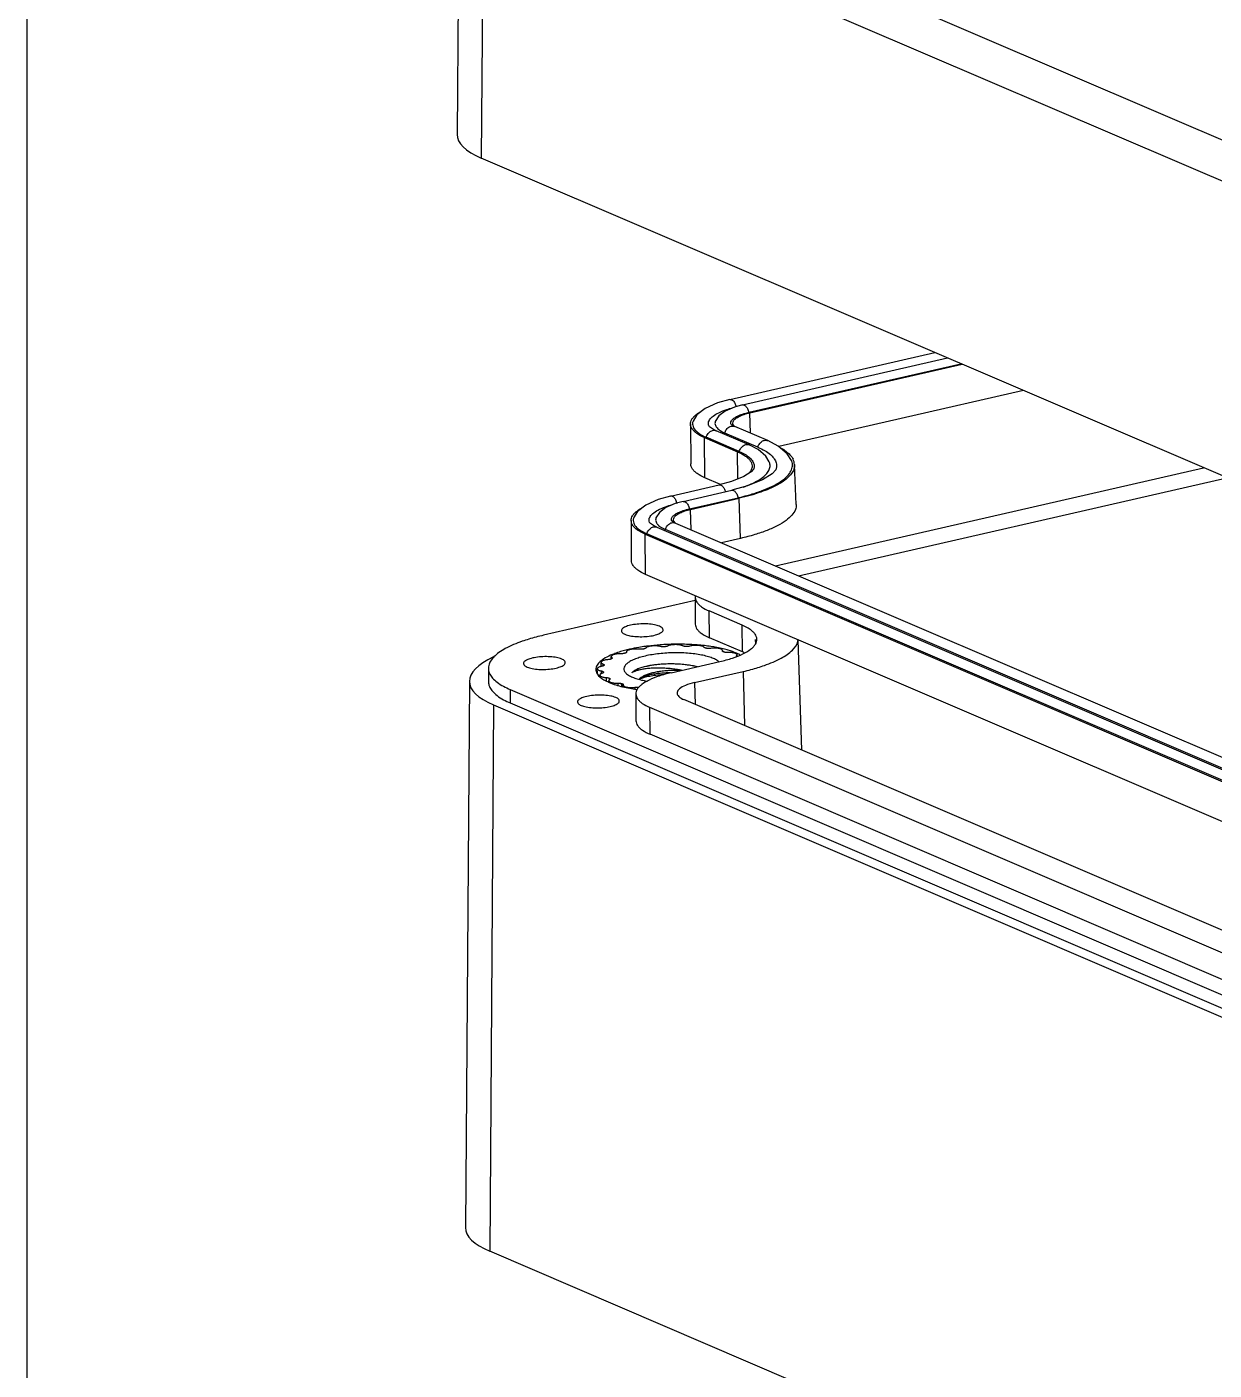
# Model space of a CAD drawing. Header units: millimetres. Extents: x 1034 to 1636, y -2154 to -1937.
# Drawn here: x 1033.91 to 1076.25, y -2042.98 to -1995.06 of the extents above; entities that cross this region are included whole.
import ezdxf

# ---------------------------------------------------------------- set-up
doc = ezdxf.new("R2010")
doc.units = ezdxf.units.MM

# ---------------------------------------------------------------- blocks, each defined once
blk = doc.blocks.new('*u3')
at = {"color": 7}
for p, q in [((-46.63, 37.162), (-3.984, 18.873)), ((-48.3, 36.893), (-48.376, 26.408)), ((-47.435, 36.04), (-47.511, 25.562)), ((-47.435, 36.04), (-4.788, 17.752)), ((-4.605, 7.163), (-47.511, 25.562)), ((-38.645, 16.951), (-31.337, 18.626)), ((-38.195, 16.758), (-30.887, 18.433)), ((-37.971, 16.493), (-30.406, 18.227)), ((-37.93, 16.475), (-30.364, 18.209)), ((-28.168, 17.267), (-36.895, 15.267)), ((-38.195, 16.758), (-38.481, 16.678)), ((-37.905, 15.745), (-37.93, 16.475)), ((-40.05, 16.08), (-40.043, 14.652)), ((-39.385, 15.996), (-39.394, 16.01)), ((-37.953, 15.33), (-39.134, 15.836)), ((-38.602, 16.061), (-38.6, 16.057)), ((-38.541, 16.021), (-38.586, 16.05)), ((-38.472, 15.988), (-38.541, 16.021)), ((-37.292, 15.482), (-38.473, 15.988)), ((-38.473, 15.988), (-38.472, 15.988)), ((-39.537, 14.156), (-39.549, 15.588)), ((-39.549, 15.588), (-38.368, 15.082)), ((-38.308, 15.096), (-39.488, 15.602)), ((-37.646, 15.248), (-38.827, 15.754)), ((-36.917, 15.286), (-37.293, 15.482)), ((-38.361, 14.115), (-38.368, 15.082)), ((-37.636, 15.163), (-37.954, 15.33)), ((-36.598, 15.016), (-36.917, 15.286)), ((-36.447, 14.771), (-36.598, 15.016)), ((-37.022, 11.014), (-21.749, 14.515)), ((-36.279, 13.201), (-36.339, 14.628)), ((-40.761, 13.506), (-39.025, 13.904)), ((-38.98, 13.917), (-39.537, 14.156)), ((-36.194, 10.659), (-20.921, 14.159)), ((-40.761, 13.506), (-40.761, 13.506)), ((-40.311, 13.314), (-38.575, 13.712)), ((-40.087, 13.048), (-38.351, 13.446)), ((-40.046, 13.03), (-38.31, 13.428)), ((-38.262, 11.994), (-38.31, 13.428)), ((-40.311, 13.314), (-40.598, 13.234)), ((-40.022, 12.3), (-40.046, 13.03)), ((-42.167, 12.636), (-42.16, 11.207)), ((-41.501, 12.551), (-41.511, 12.566)), ((-40.719, 12.616), (-40.717, 12.612)), ((-40.658, 12.577), (-40.702, 12.606)), ((-40.589, 12.543), (-40.658, 12.577)), ((-40.589, 12.543), (-6.183, -2.211)), ((-41.654, 10.711), (-41.665, 12.144)), ((-41.665, 12.144), (-7.26, -2.61)), ((-7.2, -2.596), (-41.605, 12.158)), ((-41.25, 12.392), (-6.845, -2.363)), ((-6.538, -2.445), (-40.943, 12.309)), ((-38.262, 11.994), (-38.944, 11.838)), ((-7.249, -4.043), (-41.654, 10.711)), ((-39.882, 9.778), (-45.291, 8.538)), ((-39.882, 9.894), (-39.879, 8.938)), ((-39.377, 8.451), (-39.385, 9.406)), ((-38.205, 8.9), (-39.385, 9.406)), ((-38.197, 7.945), (-38.205, 8.9)), ((-38.197, 7.945), (-39.377, 8.451)), ((-37.74, 8.388), (-37.735, 8.22)), ((-36.079, 4.438), (-36.207, 8.375)), ((-42.874, 7.695), (-42.876, 7.776)), ((-42.853, 7.709), (-42.854, 7.741)), ((-42.333, 7.944), (-42.332, 7.938)), ((-42.332, 7.938), (-42.332, 7.935)), ((-42.332, 7.935), (-42.332, 7.933)), ((-38.905, 7.971), (-38.904, 7.977)), ((-38.904, 7.977), (-38.901, 7.991)), ((-38.904, 7.977), (-38.903, 7.966)), ((-38.9, 7.962), (-38.901, 7.991)), ((-38.421, 7.792), (-38.42, 7.773)), ((-38.389, 7.788), (-38.39, 7.835)), ((-47.26, 7.356), (-47.257, 6.88)), ((-43.371, 7.187), (-43.375, 7.341)), ((-43.232, 7.425), (-43.236, 7.568)), ((-43.225, 7.173), (-43.227, 7.263)), ((-43.161, 7.445), (-43.162, 7.509)), ((-43.157, 7.209), (-43.158, 7.231)), ((-43.155, 7.224), (-43.155, 7.214)), ((-43.155, 7.224), (-43.154, 7.218)), ((-43.127, 7.48), (-43.13, 7.471)), ((-40.739, 7.202), (-39.003, 7.6)), ((-39.91, 6.847), (-38.174, 7.245)), ((-38.174, 7.245), (-38.119, 5.313)), ((-47.936, 6.896), (-48.077, -12.594)), ((-43.28, 7.054), (-43.281, 7.117)), ((-43.04, 6.907), (-43.043, 7.029)), ((-42.962, 6.862), (-42.964, 6.917)), ((-42.942, 6.951), (-42.943, 7.006)), ((-42.933, 6.999), (-42.932, 6.96)), ((-42.625, 6.75), (-42.627, 6.828)), ((-42.504, 6.711), (-42.507, 6.816)), ((-42.49, 6.811), (-42.488, 6.706)), ((-42.45, 6.775), (-42.453, 6.761)), ((-42.451, 6.697), (-42.453, 6.761)), ((-42.449, 6.781), (-42.45, 6.775)), ((-39.91, 6.847), (-39.888, 6.071)), ((-46.481, 6.601), (-46.477, 6.123)), ((-46.481, 6.601), (-3.755, -11.722)), ((-42.018, 6.619), (-42.02, 6.682)), ((-41.999, 6.45), (-41.995, 5.494)), ((-5.878, -8.513), (-40.283, 6.241)), ((-47.071, 6.05), (-47.212, -13.44)), ((-47.071, 6.05), (-4.152, -12.354)), ((-46.477, 6.123), (-3.751, -12.199)), ((-41.494, 5.006), (-41.501, 5.961)), ((-7.096, -8.793), (-41.501, 5.961)), ((-7.089, -9.748), (-41.494, 5.006)), ((-3.811, -32.052), (-47.212, -13.44))]:
    blk.add_line(p, q, dxfattribs=at)
for points in [[(-38.644, 16.951), (-39.091, 16.825), (-39.53, 16.629), (-39.822, 16.403), (-39.96, 16.176)], [(-38.481, 16.678), (-38.811, 16.537), (-39.038, 16.367), (-39.165, 16.166)], [(-39.134, 15.836), (-39.259, 15.898), (-39.366, 15.976), (-39.385, 15.996)], [(-38.586, 16.05), (-38.601, 16.063), (-38.602, 16.061)], [(-37.241, 14.724), (-37.366, 14.93), (-37.636, 15.163)], [(-37, 14.47), (-37.01, 14.445), (-37.142, 14.293), (-37.48, 14.08), (-38.02, 13.864), (-38.575, 13.712)], [(-37.795, 14.478), (-37.8, 14.467), (-37.886, 14.367)], [(-37.886, 14.367), (-38.145, 14.202), (-38.584, 14.025), (-39.025, 13.904)], [(-40.761, 13.506), (-41.207, 13.38), (-41.646, 13.185), (-41.938, 12.958), (-42.077, 12.732)], [(-40.598, 13.234), (-40.927, 13.092), (-41.155, 12.923), (-41.282, 12.722)], [(-41.251, 12.392), (-41.375, 12.454), (-41.482, 12.531), (-41.501, 12.551)], [(-40.702, 12.606), (-40.717, 12.619), (-40.719, 12.616)]]:
    blk.add_lwpolyline(points, dxfattribs=at)
for centre, radius, start, end in [((-36.859, 14.598), 0.518, 3.2336, 25.3043), ((-40.255, 21.753), 8.522, 282.9094, 283.2184), ((-40.606, 0.518), 7.696, 97.2877, 97.869), ((-40.542, -0.006), 8.223, 94.1051, 97.265), ((-40.489, -0.717), 8.937, 92.4417, 94.1145), ((-40.488, -0.711), 8.93, 88.9587, 92.4523), ((-40.484, -0.447), 8.666, 87.2462, 88.9533), ((-40.43, 0.547), 7.671, 83.4503, 87.2946), ((-40.324, 1.507), 6.705, 81.4041, 83.4084), ((-41.816, 5.385), 2.668, 110.6831, 113.9501), ((-42.921, 7.776), 0.0938, 299.5284, 300.3069), ((-42.164, 6.481), 1.405, 119.7572, 120.307), ((-41.556, 4.694), 3.407, 106.8339, 110.6789), ((-41.296, 3.841), 4.299, 104.2151, 106.8541), ((-41.32, 4.434), 3.624, 107.0063, 107.2987), ((-41.04, 2.842), 5.33, 102.8231, 104.2445), ((-40.831, 1.918), 6.277, 99.7393, 102.8106), ((-40.686, 1.088), 7.12, 97.8531, 99.7567), ((-40.715, 1.832), 6.298, 99.2813, 99.4835), ((-40.512, 0.124), 8.019, 93.3409, 93.5131), ((-40.497, 0.383), 7.759, 87.785, 87.961), ((-40.299, 2.454), 5.678, 81.531, 81.7478), ((-39.728, 5.073), 2.996, 72.8975, 73.2295), ((-39.38, 5.617), 2.481, 65.8305, 66.8116), ((-39.055, 5.94), 2.181, 65.0184, 66.8204), ((-42.895, 7.337), 0.283, 201.8574, 203.4569), ((-42.814, 7.272), 0.373, 147.7678, 149.099), ((-41.545, 6.445), 0.972, 115.9532, 116.6442), ((-40.579, 3.193), 4.09, 91.926, 92.2992), ((-41.166, 3.343), 4.023, 83.4758, 83.7299), ((-40.58, 3.267), 4.016, 87.5294, 91.9474), ((-40.053, 15.465), 8.432, 282.8747, 284.8478), ((-42.735, 7.67), 0.825, 228.4986, 229.3171), ((-42.017, 9.037), 2.373, 245.818, 246.5116), ((-41.87, 9.374), 2.74, 246.5035, 246.791), ((-42.384, 7.884), 1.041, 237.5089, 238.1805), ((-41.626, 9.68), 2.996, 252.8975, 253.2295), ((-41.284, 5.367), 1.713, 106.1423, 109.0864), ((-41.071, 12.955), 6.412, 261.9403, 262.1042)]:
    blk.add_arc(centre, radius, start, end, dxfattribs=at)
for centre, start_param, end_param in [((-43.375, 26.51), 3.132118, 3.73152), ((-42.935, 6.998), 8.823853, 10.014705), ((-43.076, -12.493), 3.132118, 3.73152)]:
    blk.add_ellipse(centre, major_axis=(5.001, 0.116), ratio=0.305712, start_param=start_param, end_param=end_param, dxfattribs=at)
for points, start_tangent, end_tangent in [([(-38.644, 16.95), (-38.625, 16.953), (-38.543, 16.918), (-38.469, 16.821), (-38.421, 16.686)], (0.965649, 0.25985), (0.208387, -0.978046)), ([(-40.05, 16.08), (-40.04, 16.158), (-40.001, 16.245), (-39.933, 16.331), (-39.919, 16.346)], (-0.003984, 0.999992), (0.712451, 0.701722)), ([(-39.919, 16.346), (-39.838, 16.415), (-39.66, 16.53)], (0.712451, 0.701722), (0.877399, 0.479762)), ([(-39.411, 16.085), (-39.373, 16.221), (-39.246, 16.354)], (-0.040392, 0.999184), (0.798212, 0.602376)), ([(-39.246, 16.354), (-39.039, 16.479), (-38.759, 16.591), (-38.546, 16.655)], (0.798212, 0.602376), (0.967066, 0.254527)), ([(-38.611, 16.104), (-38.588, 16.192), (-38.505, 16.278), (-38.371, 16.359), (-38.191, 16.431), (-37.971, 16.493)], (-0.047478, 0.998872), (0.974722, 0.223421)), ([(-38.539, 16.106), (-38.515, 16.19), (-38.483, 16.231), (-38.437, 16.271), (-38.31, 16.348), (-38.139, 16.417), (-37.93, 16.475)], (-0.039743, 0.99921), (0.974722, 0.223421)), ([(-38.194, 16.757), (-38.175, 16.76), (-38.093, 16.725), (-38.019, 16.628), (-37.971, 16.493)], (0.965614, 0.259979), (0.208387, -0.978046)), ([(-39.549, 15.588), (-39.82, 15.736), (-39.917, 15.816), (-39.988, 15.899), (-40.033, 15.984), (-40.05, 16.071), (-40.05, 16.08)], (-0.919057, 0.394124), (-0.003984, 0.999992)), ([(-39.96, 16.176), (-39.977, 16.072)], (-0.330914, -0.943661), (0.035828, -0.999358)), ([(-39.977, 16.072), (-39.916, 15.905), (-39.751, 15.745), (-39.488, 15.602)], (0.035828, -0.999358), (0.919057, -0.394124)), ([(-39.488, 15.602), (-39.424, 15.734), (-39.319, 15.824), (-39.198, 15.851), (-39.134, 15.836)], (0.256247, 0.966611), (0.920437, -0.390892)), ([(-39.394, 16.01), (-39.411, 16.085)], (-0.372581, 0.927999), (-0.040392, 0.999184)), ([(-39.165, 16.166), (-39.177, 16.092), (-39.133, 15.971)], (-0.330004, -0.943979), (0.557947, -0.829877)), ([(-39.133, 15.971), (-39.071, 15.901)], (0.557947, -0.829877), (0.743171, -0.669101)), ([(-39.071, 15.901), (-39.015, 15.856)], (0.743171, -0.669101), (0.81758, -0.575814)), ([(-39.015, 15.856), (-38.827, 15.754)], (0.81758, -0.575814), (0.919057, -0.394124)), ([(-38.827, 15.754), (-38.763, 15.885), (-38.658, 15.975), (-38.537, 16.003)], (0.256247, 0.966611), (0.997903, -0.064728)), ([(-38.6, 16.057), (-38.611, 16.104)], (-0.372444, 0.928055), (-0.047478, 0.998872)), ([(-38.534, 16.076), (-38.539, 16.106)], (-0.264971, 0.964256), (-0.039743, 0.99921)), ([(-38.537, 16.003), (-38.473, 15.988)], (0.997903, -0.064728), (0.920009, -0.391898)), ([(-38.475, 15.984), (-38.509, 16.024), (-38.534, 16.076)], (-0.719827, 0.694154), (-0.264971, 0.964256)), ([(-38.308, 15.096), (-38.244, 15.227), (-38.139, 15.317), (-38.018, 15.345), (-37.954, 15.33)], (0.256247, 0.966611), (0.920847, -0.389924)), ([(-37.646, 15.248), (-37.582, 15.379), (-37.477, 15.469), (-37.356, 15.497), (-37.293, 15.482)], (0.256247, 0.966611), (0.921042, -0.389464)), ([(-38.368, 15.082), (-38.089, 14.93), (-37.989, 14.848), (-37.916, 14.762), (-37.87, 14.674), (-37.852, 14.585), (-37.852, 14.576)], (0.919057, -0.394124), (0.004007, -0.999992)), ([(-38.308, 15.096), (-38.106, 14.995), (-37.951, 14.885), (-37.845, 14.769), (-37.788, 14.649), (-37.783, 14.526), (-37.795, 14.478)], (0.919057, -0.394124), (-0.323967, -0.946068)), ([(-37.646, 15.248), (-37.392, 15.12), (-37.196, 14.982), (-37.085, 14.867)], (0.919057, -0.394124), (0.617042, -0.78693)), ([(-37.085, 14.867), (-37.062, 14.836), (-36.99, 14.684), (-36.984, 14.529), (-37, 14.47)], (0.617042, -0.78693), (-0.323731, -0.946149)), ([(-36.806, 15.212), (-36.648, 15.105), (-36.391, 14.82)], (0.857361, -0.514716), (0.427555, -0.903989)), ([(-39.537, 14.156), (-39.811, 14.304), (-39.909, 14.385), (-39.981, 14.469), (-40.026, 14.555), (-40.043, 14.642), (-40.043, 14.652)], (-0.919057, 0.394124), (-0.003991, 0.999992)), ([(-36.342, 14.627), (-36.351, 14.505), (-36.54, 14.198), (-36.945, 13.906), (-37.544, 13.646), (-38.31, 13.428)], (0.055317, -0.998469), (-0.974722, -0.223421)), ([(-38.307, 13.456), (-37.896, 13.565), (-37.492, 13.7), (-37.144, 13.848), (-36.857, 14.008), (-36.637, 14.177), (-36.49, 14.353), (-36.42, 14.531)], (0.973503, 0.228675), (0.17137, 0.985207)), ([(-38.17, 13.82), (-38.097, 13.847), (-37.812, 13.969), (-37.577, 14.1), (-37.397, 14.238), (-37.276, 14.382), (-37.218, 14.528), (-37.224, 14.674), (-37.241, 14.724)], (0.941878, 0.335954), (-0.375567, 0.926795)), ([(-37.852, 14.576), (-37.863, 14.495), (-37.903, 14.406), (-37.973, 14.317), (-37.988, 14.302)], (0.004007, -0.999992), (-0.712158, -0.70202)), ([(-36.42, 14.531), (-36.426, 14.709), (-36.447, 14.771)], (0.17137, 0.985207), (-0.375716, 0.926735)), ([(-39.025, 13.904), (-39.005, 13.907), (-38.923, 13.871), (-38.849, 13.774), (-38.806, 13.659)], (0.965382, 0.26084), (0.244099, -0.96975)), ([(-40.761, 13.506), (-40.742, 13.509), (-40.659, 13.473), (-40.585, 13.376), (-40.537, 13.241)], (0.965649, 0.25985), (0.208387, -0.978046)), ([(-38.575, 13.711), (-38.556, 13.714), (-38.474, 13.678), (-38.4, 13.582), (-38.351, 13.446)], (0.965343, 0.260984), (0.208387, -0.978046)), ([(-42.035, 12.901), (-41.955, 12.971), (-41.776, 13.086)], (0.712451, 0.701722), (0.877399, 0.479762)), ([(-41.362, 12.91), (-41.155, 13.034), (-40.876, 13.147), (-40.662, 13.21)], (0.798212, 0.602376), (0.967066, 0.254527)), ([(-40.728, 12.66), (-40.704, 12.747), (-40.621, 12.833), (-40.487, 12.914), (-40.307, 12.987), (-40.087, 13.048)], (-0.047478, 0.998872), (0.974722, 0.223421)), ([(-40.655, 12.661), (-40.631, 12.745), (-40.599, 12.786), (-40.554, 12.827), (-40.427, 12.903), (-40.256, 12.972), (-40.046, 13.03)], (-0.039743, 0.99921), (0.974722, 0.223421)), ([(-40.311, 13.313), (-40.292, 13.316), (-40.21, 13.28), (-40.136, 13.184), (-40.087, 13.048)], (0.965614, 0.259979), (0.208387, -0.978046)), ([(-36.279, 13.201), (-36.31, 13.02), (-36.431, 12.824), (-36.641, 12.632), (-36.936, 12.45), (-37.31, 12.281), (-37.755, 12.128), (-38.262, 11.994)], (0.038491, -0.999259), (-0.974722, -0.223421)), ([(-42.167, 12.636), (-42.156, 12.713), (-42.117, 12.8), (-42.05, 12.886), (-42.035, 12.901)], (-0.003984, 0.999992), (0.712451, 0.701722)), ([(-41.665, 12.144), (-41.936, 12.291), (-42.034, 12.371), (-42.105, 12.454), (-42.149, 12.539), (-42.166, 12.626), (-42.167, 12.636)], (-0.919057, 0.394124), (-0.003984, 0.999992)), ([(-42.076, 12.731), (-42.093, 12.628)], (-0.330914, -0.943661), (0.035828, -0.999358)), ([(-42.093, 12.628), (-42.033, 12.46), (-41.868, 12.301), (-41.605, 12.158)], (0.035828, -0.999358), (0.919057, -0.394124)), ([(-41.527, 12.641), (-41.489, 12.777), (-41.362, 12.91)], (-0.040392, 0.999184), (0.798212, 0.602376)), ([(-41.51, 12.566), (-41.527, 12.641)], (-0.372581, 0.927999), (-0.040392, 0.999184)), ([(-41.281, 12.722), (-41.293, 12.647), (-41.25, 12.527)], (-0.330004, -0.943979), (0.557947, -0.829877)), ([(-41.25, 12.527), (-41.188, 12.456)], (0.557947, -0.829877), (0.743171, -0.669101)), ([(-40.943, 12.309), (-40.879, 12.441), (-40.774, 12.531), (-40.653, 12.558)], (0.256247, 0.966611), (0.997903, -0.064728)), ([(-40.717, 12.612), (-40.728, 12.66)], (-0.372444, 0.928055), (-0.047478, 0.998872)), ([(-40.65, 12.632), (-40.655, 12.661)], (-0.264971, 0.964256), (-0.039743, 0.99921)), ([(-40.653, 12.558), (-40.589, 12.543)], (0.997903, -0.064728), (0.920009, -0.391898)), ([(-40.591, 12.539), (-40.626, 12.579), (-40.65, 12.632)], (-0.719827, 0.694154), (-0.264971, 0.964256)), ([(-41.605, 12.158), (-41.541, 12.289), (-41.436, 12.379), (-41.315, 12.407), (-41.251, 12.392)], (0.256247, 0.966611), (0.920437, -0.390892)), ([(-41.188, 12.456), (-41.131, 12.412)], (0.743171, -0.669101), (0.81758, -0.575814)), ([(-41.131, 12.412), (-40.943, 12.309)], (0.81758, -0.575814), (0.919057, -0.394124)), ([(-41.654, 10.711), (-41.927, 10.86), (-42.025, 10.941), (-42.097, 11.024), (-42.142, 11.11), (-42.159, 11.198), (-42.16, 11.207)], (-0.919057, 0.394124), (-0.003991, 0.999992)), ([(-39.877, 9.947), (-39.882, 9.894)], (-0.188365, -0.982099), (0.003985, -0.999992)), ([(-39.882, 9.894), (-39.882, 9.884), (-39.821, 9.714), (-39.75, 9.631), (-39.654, 9.552), (-39.385, 9.406)], (0.003985, -0.999992), (0.919047, -0.394148)), ([(-41.155, 8.857), (-41.335, 8.91), (-41.569, 8.94), (-41.826, 8.942), (-42.078, 8.918), (-42.292, 8.869), (-42.443, 8.801), (-42.514, 8.723), (-42.515, 8.699)], (-0.919057, 0.394124), (0.091677, -0.995789)), ([(-42.515, 8.699), (-42.495, 8.645), (-42.388, 8.574)], (0.091677, -0.995789), (0.919057, -0.394124)), ([(-42.388, 8.574), (-42.208, 8.521), (-41.974, 8.492), (-41.717, 8.489), (-41.465, 8.514), (-41.251, 8.563), (-41.1, 8.631), (-41.029, 8.709), (-41.028, 8.733)], (0.919057, -0.394124), (-0.091677, 0.995789)), ([(-41.028, 8.733), (-41.048, 8.787), (-41.155, 8.857)], (-0.091677, 0.995789), (-0.919057, 0.394124)), ([(-39.879, 8.938), (-39.879, 8.932), (-39.863, 8.845), (-39.819, 8.76), (-39.747, 8.677), (-39.649, 8.598), (-39.377, 8.451)], (0.002756, -0.999996), (0.919057, -0.394124)), ([(-37.684, 8.39), (-37.684, 8.399), (-37.748, 8.577), (-37.822, 8.663), (-37.923, 8.746), (-38.205, 8.9)], (-0.008791, 0.999961), (-0.919067, 0.394101)), ([(-45.816, 8.399), (-46.054, 8.322), (-46.654, 8.061), (-46.882, 7.918), (-47.058, 7.77), (-47.18, 7.618), (-47.247, 7.463), (-47.26, 7.356)], (-0.956646, -0.291254), (0.003058, -0.999995)), ([(-45.291, 8.538), (-45.816, 8.399)], (-0.974722, -0.223421), (-0.956646, -0.291254)), ([(-41.126, 8.137), (-41.184, 8.149), (-41.251, 8.157), (-41.322, 8.159), (-41.395, 8.156), (-41.465, 8.149), (-41.529, 8.136), (-41.582, 8.12), (-41.623, 8.101), (-41.648, 8.079)], (-0.965636, 0.2599), (-0.627296, -0.778781)), ([(-40.87, 8.152), (-40.899, 8.141), (-40.936, 8.133), (-40.979, 8.129)], (-0.891058, -0.453889), (-0.9983, -0.058278)), ([(-40.326, 8.159), (-40.368, 8.176), (-40.422, 8.19), (-40.486, 8.199), (-40.557, 8.203), (-40.629, 8.202), (-40.701, 8.196), (-40.767, 8.186), (-40.824, 8.171), (-40.87, 8.152)], (-0.879084, 0.476668), (-0.891058, -0.453889)), ([(-40.221, 8.138), (-40.263, 8.141), (-40.299, 8.148), (-40.326, 8.159)], (-0.999367, 0.03558), (-0.879084, 0.476668)), ([(-40.072, 8.149), (-40.11, 8.141), (-40.153, 8.137), (-40.197, 8.137)], (-0.96366, -0.267132), (-0.999253, 0.03865)), ([(-39.56, 8.104), (-39.581, 8.125), (-39.618, 8.143), (-39.669, 8.158), (-39.73, 8.169), (-39.798, 8.175), (-39.871, 8.176), (-39.943, 8.172), (-40.011, 8.163), (-40.072, 8.149)], (-0.523265, 0.85217), (-0.96366, -0.267132)), ([(-39.003, 7.6), (-38.55, 7.726), (-38.18, 7.875), (-37.904, 8.041), (-37.806, 8.128), (-37.736, 8.218), (-37.695, 8.308), (-37.684, 8.39)], (0.974721, 0.223427), (-0.008791, 0.999961)), ([(-37.892, 7.315), (-37.412, 7.462), (-36.812, 7.722), (-36.411, 8.011), (-36.222, 8.319), (-36.213, 8.379)], (0.966451, 0.25685), (0.074356, 0.997232)), ([(-44.643, 7.688), (-44.824, 7.741), (-45.057, 7.77), (-45.315, 7.773), (-45.566, 7.748), (-45.781, 7.699), (-45.932, 7.631), (-46.003, 7.554), (-46.004, 7.529)], (-0.919057, 0.394124), (0.091677, -0.995789)), ([(-44.517, 7.563), (-44.537, 7.618), (-44.643, 7.688)], (-0.091677, 0.995789), (-0.919057, 0.394124)), ([(-42.899, 7.824), (-43.152, 7.69), (-43.269, 7.605)], (-0.913416, -0.407026), (-0.758282, -0.651927)), ([(-42.978, 7.669), (-43.047, 7.661), (-43.11, 7.649), (-43.163, 7.632), (-43.203, 7.613), (-43.227, 7.591), (-43.236, 7.569), (-43.236, 7.568)], (-0.99698, -0.077662), (0.027866, -0.999612)), ([(-42.874, 7.694), (-42.9, 7.683), (-42.936, 7.674), (-42.978, 7.669)], (-0.870096, -0.492881), (-0.99698, -0.077662)), ([(-42.52, 7.88), (-42.593, 7.878), (-42.664, 7.872), (-42.73, 7.861), (-42.786, 7.846), (-42.831, 7.827), (-42.861, 7.806), (-42.875, 7.784), (-42.876, 7.776)], (-0.999818, 0.019095), (0.039237, -0.99923)), ([(-42.876, 7.776), (-42.873, 7.762), (-42.854, 7.741)], (0.039237, -0.99923), (0.804186, -0.594378)), ([(-42.843, 7.724), (-42.846, 7.714), (-42.862, 7.701)], (-0.023958, -0.999713), (-0.868122, -0.49635)), ([(-42.854, 7.741), (-42.843, 7.728), (-42.843, 7.724)], (0.804186, -0.594378), (-0.023958, -0.999713)), ([(-42.397, 7.894), (-42.433, 7.886), (-42.476, 7.881), (-42.52, 7.88)], (-0.954765, -0.297362), (-0.999818, 0.019095)), ([(-39.23, 7.708), (-39.402, 7.77), (-39.605, 7.822), (-39.834, 7.863), (-40.085, 7.892), (-40.35, 7.909), (-40.622, 7.912), (-40.897, 7.903), (-41.165, 7.88), (-41.422, 7.845), (-41.661, 7.798), (-41.875, 7.741), (-42.06, 7.675), (-42.21, 7.601), (-42.323, 7.522), (-42.396, 7.44), (-42.426, 7.356), (-42.413, 7.272), (-42.357, 7.191), (-42.33, 7.166)], (-0.919057, 0.394124), (0.757242, -0.653135)), ([(-42.336, 7.924), (-42.352, 7.911), (-42.379, 7.9)], (-0.562852, -0.826558), (-0.95627, -0.292486)), ([(-42.332, 7.933), (-42.336, 7.924)], (-0.17065, -0.985332), (-0.562852, -0.826558)), ([(-41.882, 8.041), (-41.951, 8.047), (-42.023, 8.047), (-42.095, 8.043), (-42.163, 8.033), (-42.224, 8.02), (-42.273, 8.002), (-42.309, 7.982), (-42.329, 7.96), (-42.333, 7.944)], (-0.992308, 0.123795), (0.000391, -1)), ([(-41.753, 8.044), (-41.795, 8.039), (-41.839, 8.038), (-41.882, 8.041)], (-0.986332, -0.164767), (-0.992308, 0.123795)), ([(-41.648, 8.079), (-41.666, 8.067), (-41.694, 8.056), (-41.731, 8.047)], (-0.627296, -0.778781), (-0.986908, -0.161284)), ([(-41.003, 8.127), (-41.047, 8.127), (-41.089, 8.13), (-41.126, 8.137)], (-0.998121, -0.061278), (-0.965636, 0.2599)), ([(-39.484, 8.073), (-39.519, 8.081), (-39.545, 8.091), (-39.56, 8.104)], (-0.989645, 0.143536), (-0.523265, 0.85217)), ([(-39.334, 8.07), (-39.377, 8.066), (-39.421, 8.066), (-39.463, 8.07)], (-0.989749, -0.142818), (-0.989095, 0.147278)), ([(-38.901, 7.991), (-38.903, 8), (-38.918, 8.021), (-38.95, 8.041), (-38.996, 8.057), (-39.053, 8.069), (-39.119, 8.077), (-39.191, 8.08), (-39.264, 8.078), (-39.334, 8.07)], (-0.020984, 0.99978), (-0.989749, -0.142818)), ([(-38.89, 8.053), (-39.322, 8.137)], (-0.97241, 0.233278), (-0.988658, 0.150185)), ([(-39.094, 7.638), (-39.23, 7.708)], (-0.846889, 0.531769), (-0.919057, 0.394124)), ([(-38.901, 7.961), (-38.903, 7.964), (-38.905, 7.971)], (-0.585185, 0.810899), (-0.050231, 0.998738)), ([(-38.864, 7.941), (-38.889, 7.951), (-38.901, 7.961)], (-0.957464, 0.288551), (-0.585185, 0.810899)), ([(-38.702, 8.003), (-38.881, 8.051), (-38.89, 8.053)], (-0.959406, 0.282027), (-0.97241, 0.233278)), ([(-38.727, 7.924), (-38.771, 7.924), (-38.812, 7.928), (-38.847, 7.936)], (-0.999114, -0.042094), (-0.955777, 0.294094)), ([(-38.39, 7.835), (-38.39, 7.836), (-38.4, 7.858), (-38.426, 7.879), (-38.467, 7.896), (-38.521, 7.91), (-38.584, 7.92), (-38.654, 7.924), (-38.727, 7.924)], (-0.014534, 0.999894), (-0.999114, -0.042094)), ([(-38.403, 7.897), (-38.702, 8.003)], (-0.919057, 0.394124), (-0.959406, 0.282027)), ([(-38.421, 7.792), (-38.397, 7.814), (-38.39, 7.835)], (0.833503, 0.552515), (-0.014534, 0.999894)), ([(-38.29, 7.844), (-38.365, 7.88)], (-0.891799, 0.452432), (-0.912175, 0.409802)), ([(-47.26, 7.356), (-47.257, 7.308), (-47.21, 7.155), (-47.107, 7.006), (-46.95, 6.863), (-46.481, 6.601)], (0.003058, -0.999995), (0.919057, -0.394124)), ([(-46.004, 7.529), (-45.983, 7.475), (-45.877, 7.405)], (0.091677, -0.995789), (0.919057, -0.394124)), ([(-45.877, 7.405), (-45.697, 7.352), (-45.463, 7.322), (-45.205, 7.32), (-44.954, 7.345), (-44.74, 7.394), (-44.588, 7.461), (-44.518, 7.539), (-44.517, 7.563)], (0.919057, -0.394124), (-0.091677, 0.995789)), ([(-43.269, 7.605), (-43.378, 7.476), (-43.424, 7.312)], (-0.758282, -0.651927), (-0.014865, -0.99989)), ([(-43.424, 7.312), (-43.419, 7.256)], (-0.014865, -0.99989), (0.2002, -0.979755)), ([(-43.419, 7.256), (-43.282, 7.052)], (0.2002, -0.979755), (0.748889, -0.662695)), ([(-43.21, 7.43), (-43.27, 7.416), (-43.318, 7.398), (-43.353, 7.378), (-43.372, 7.356), (-43.375, 7.341)], (-0.982902, -0.184131), (0.001471, -0.999999)), ([(-43.375, 7.341), (-43.374, 7.334), (-43.359, 7.312), (-43.329, 7.292), (-43.284, 7.276), (-43.227, 7.263)], (0.001471, -0.999999), (0.985754, -0.168193)), ([(-43.236, 7.568), (-43.227, 7.547), (-43.202, 7.526), (-43.162, 7.509)], (0.027866, -0.999612), (0.945468, -0.325716)), ([(-43.227, 7.263), (-43.194, 7.255), (-43.17, 7.244), (-43.158, 7.231)], (0.985754, -0.168193), (0.372235, -0.928139)), ([(-43.134, 7.464), (-43.149, 7.45), (-43.175, 7.439), (-43.21, 7.43)], (-0.51349, -0.858095), (-0.982902, -0.184131)), ([(-43.156, 7.21), (-43.169, 7.197), (-43.195, 7.186)], (-0.423398, -0.905944), (-0.945709, -0.325016)), ([(-43.162, 7.509), (-43.139, 7.497), (-43.128, 7.485), (-43.127, 7.48)], (0.945468, -0.325716), (0.001794, -0.999998)), ([(-43.154, 7.218), (-43.156, 7.21)], (-0.011977, -0.999928), (-0.423398, -0.905944)), ([(-40.726, 7.342), (-40.912, 7.358), (-41.112, 7.366), (-41.309, 7.365), (-41.498, 7.355), (-41.673, 7.335), (-41.827, 7.309), (-41.959, 7.275), (-42.066, 7.236), (-42.144, 7.193)], (-0.994018, 0.109218), (-0.814308, -0.580434)), ([(-42.144, 7.193), (-42.077, 7.256), (-41.981, 7.314)], (0.610315, 0.792159), (0.893784, 0.448497)), ([(-40.739, 7.202), (-41.171, 7.082), (-41.525, 6.94), (-41.789, 6.781), (-41.882, 6.698), (-41.949, 6.613), (-41.988, 6.526), (-41.999, 6.45)], (-0.974723, -0.223416), (0.003985, -0.999992)), ([(-41.971, 7.319), (-41.847, 7.371), (-41.688, 7.419), (-41.504, 7.46), (-41.301, 7.492), (-41.086, 7.514), (-40.862, 7.526), (-40.632, 7.526), (-40.405, 7.515), (-40.189, 7.494), (-39.988, 7.463), (-39.804, 7.421), (-39.795, 7.419)], (0.89913, 0.437682), (0.965902, -0.258908)), ([(-39.82, 7.414), (-39.991, 7.45), (-40.225, 7.484), (-40.472, 7.505), (-40.724, 7.514), (-40.974, 7.51), (-41.216, 7.493), (-41.443, 7.464), (-41.647, 7.425), (-41.824, 7.376), (-41.969, 7.32)], (-0.972927, 0.231111), (-0.906078, -0.423111)), ([(-40.743, 7.28), (-40.914, 7.27), (-41.105, 7.249), (-41.284, 7.219), (-41.448, 7.182), (-41.593, 7.137), (-41.714, 7.086), (-41.808, 7.031), (-41.874, 6.972), (-41.88, 6.965)], (-0.999195, -0.040121), (-0.614125, -0.789209)), ([(-40.765, 7.195), (-40.973, 7.19), (-41.178, 7.174), (-41.369, 7.148), (-41.538, 7.113), (-41.68, 7.07), (-41.766, 7.034)], (-0.999997, 0.002553), (-0.898665, -0.438636)), ([(-40.376, 7.287), (-40.51, 7.312), (-40.709, 7.34)], (-0.978372, 0.206853), (-0.993524, 0.113625)), ([(-39.035, 7.595), (-39.094, 7.638)], (-0.775951, 0.630793), (-0.846889, 0.531769)), ([(-47.257, 6.88), (-47.254, 6.832), (-47.208, 6.679), (-47.104, 6.53), (-46.947, 6.386), (-46.477, 6.123)], (0.003228, -0.999995), (0.91906, -0.394117)), ([(-43.195, 7.186), (-43.239, 7.167), (-43.268, 7.146), (-43.281, 7.123), (-43.281, 7.117)], (-0.945709, -0.325016), (0.047291, -0.998881)), ([(-43.281, 7.117), (-43.277, 7.101), (-43.257, 7.08), (-43.221, 7.062), (-43.171, 7.046), (-43.111, 7.035), (-43.043, 7.029)], (0.047291, -0.998881), (0.998459, -0.055494)), ([(-43.273, 7.044), (-42.989, 6.872)], (0.75828, -0.651929), (0.912174, -0.409804)), ([(-43.043, 7.029), (-43.002, 7.024), (-42.968, 7.016), (-42.943, 7.006)], (0.998459, -0.055494), (0.843454, -0.537202)), ([(-42.933, 6.96), (-42.956, 6.938), (-42.964, 6.917)], (-0.833503, -0.552515), (0.014534, -0.999894)), ([(-42.964, 6.917), (-42.964, 6.916), (-42.954, 6.894), (-42.928, 6.874), (-42.887, 6.856), (-42.833, 6.842)], (0.014534, -0.999894), (0.980694, -0.19555)), ([(-42.95, 6.855), (-42.473, 6.701), (-42.464, 6.699)], (0.919057, -0.394124), (0.972409, -0.233283)), ([(-42.933, 6.999), (-42.92, 6.986), (-42.919, 6.98)], (0.849693, -0.527278), (0.016623, -0.999862)), ([(-42.919, 6.98), (-42.92, 6.973), (-42.933, 6.96)], (0.016623, -0.999862), (-0.833503, -0.552515)), ([(-42.833, 6.842), (-42.77, 6.833), (-42.699, 6.828), (-42.627, 6.828)], (0.980694, -0.19555), (0.999114, 0.042094)), ([(-42.627, 6.828), (-42.583, 6.828), (-42.541, 6.824), (-42.507, 6.816)], (0.999114, 0.042094), (0.955777, -0.294094)), ([(-42.49, 6.811), (-42.465, 6.801), (-42.451, 6.788), (-42.449, 6.781)], (0.957464, -0.288551), (0.050231, -0.998738)), ([(-42.453, 6.761), (-42.451, 6.752), (-42.436, 6.731), (-42.404, 6.711), (-42.358, 6.695), (-42.301, 6.683), (-42.234, 6.675), (-42.163, 6.672), (-42.09, 6.674), (-42.02, 6.682)], (0.020984, -0.99978), (0.989749, 0.142818)), ([(-42.33, 7.166), (-42.26, 7.115), (-42.124, 7.044)], (0.757242, -0.653135), (0.919057, -0.394124)), ([(-42.124, 7.044), (-41.952, 6.983), (-41.749, 6.93), (-41.581, 6.899)], (0.919057, -0.394124), (0.986923, -0.161195)), ([(-41.766, 7.034), (-41.791, 7.021), (-41.869, 6.968), (-41.873, 6.963)], (-0.898665, -0.438636), (-0.713293, -0.700866)), ([(-40.998, 7.127), (-41.047, 7.125), (-41.285, 7.104), (-41.505, 7.071), (-41.701, 7.029), (-41.76, 7.013)], (-0.998738, -0.050218), (-0.960322, -0.278894)), ([(-39.91, 6.847), (-40.232, 6.748), (-40.443, 6.626), (-40.526, 6.491), (-40.526, 6.473)], (-0.974722, -0.223421), (0.081782, -0.99665)), ([(-42.715, 6.317), (-42.896, 6.37), (-43.129, 6.399), (-43.387, 6.402), (-43.638, 6.377), (-43.853, 6.328), (-44.004, 6.261), (-44.075, 6.183), (-44.076, 6.158)], (-0.919057, 0.394124), (0.091677, -0.995789)), ([(-42.589, 6.193), (-42.609, 6.247), (-42.715, 6.317)], (-0.091677, 0.995789), (-0.919057, 0.394124)), ([(-42.464, 6.699), (-41.97, 6.606)], (0.972409, -0.233283), (0.990122, -0.140209)), ([(-42.02, 6.682), (-41.977, 6.686), (-41.932, 6.686), (-41.891, 6.682)], (0.989749, 0.142818), (0.989095, -0.147278)), ([(-41.999, 6.45), (-41.998, 6.44), (-41.937, 6.269), (-41.867, 6.187), (-41.77, 6.108), (-41.501, 5.961)], (0.003985, -0.999992), (0.919047, -0.394148)), ([(-40.526, 6.473), (-40.471, 6.359), (-40.283, 6.241)], (0.081782, -0.99665), (0.919057, -0.394124)), ([(-44.076, 6.158), (-44.056, 6.104), (-43.949, 6.034)], (0.091677, -0.995789), (0.919057, -0.394124)), ([(-43.949, 6.034), (-43.769, 5.981), (-43.535, 5.952), (-43.277, 5.949), (-43.026, 5.974), (-42.812, 6.023), (-42.661, 6.09), (-42.59, 6.168), (-42.589, 6.193)], (0.919057, -0.394124), (-0.091677, 0.995789)), ([(-41.995, 5.494), (-41.995, 5.487), (-41.979, 5.401), (-41.935, 5.316), (-41.864, 5.233), (-41.766, 5.153), (-41.494, 5.006)], (0.002756, -0.999996), (0.919057, -0.394124))]:
    blk.add_spline(points, degree=3, dxfattribs=dict(at, start_tangent=start_tangent, end_tangent=end_tangent))

msp = doc.modelspace()

# ---------------------------------------------------------------- linework, layer by layer
at = {"layer": 'Defpoints', "color": 2}
msp.add_lwpolyline([(1157.343, -1938.982), (1033.905, -1938.982), (1033.905, -2111.618), (1157.343, -2111.618)], close=True, dxfattribs=at)

# ---------------------------------------------------------------- block references
msp.add_blockref('*u3', (1097.624, -2025.3))

doc.saveas('drawing.dxf')
